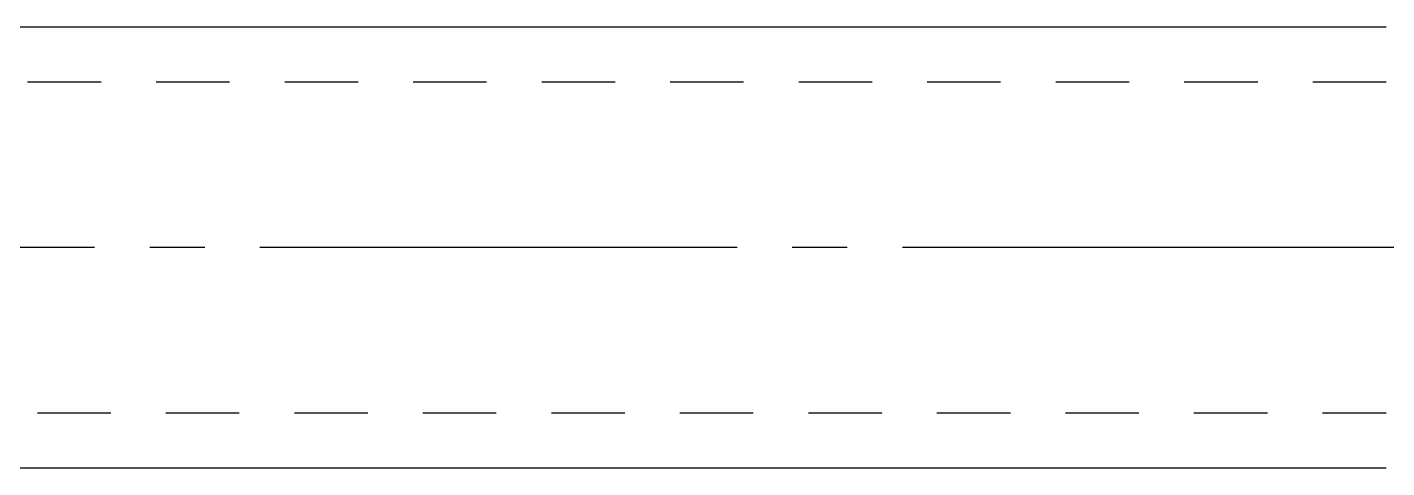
# Model space of a CAD drawing. Extents: x 78 to 520, y 41 to 313.
# Drawn here: x 184.61 to 221.64, y 259.6 to 271.6 of the extents above; entities that cross this region are included whole.
import ezdxf

# ---------------------------------------------------------------- set-up
doc = ezdxf.new("R2010")
doc.units = 0
doc.linetypes.add('CENTER', pattern=[17.5, 13, -1.5, 1.5, -1.5])
doc.linetypes.add('DASHED', pattern=[3.5, 2, -1.5])
doc.layers.get('0').update_dxf_attribs({"linetype": 'CONTINUOUS'})
doc.layers.add('CENTER', color=1, linetype='CENTER')

msp = doc.modelspace()

# ---------------------------------------------------------------- linework, layer by layer
at = {"color": 7, "linetype": 'CONTINUOUS'}
for p, q in [((214.445, 271.599), (118.387, 271.599)), ((221.623, 271.599), (214.445, 271.599)), ((118.387, 259.599), (204.25, 259.599)), ((204.25, 259.599), (221.623, 259.599))]:
    msp.add_line(p, q, dxfattribs=at)
at = {"color": 3, "linetype": 'DASHED'}
for p, q in [((221.623, 270.099), (118.387, 270.099)), ((118.387, 261.099), (221.623, 261.099))]:
    msp.add_line(p, q, dxfattribs=at)
at = {"layer": 'CENTER', "color": 1, "linetype": 'CENTER'}
for p, q in [((291.447, 265.599), (77.773, 265.599)), ((248.523, 265.599), (219.723, 265.599))]:
    msp.add_line(p, q, dxfattribs=at)

doc.saveas('drawing.dxf')
